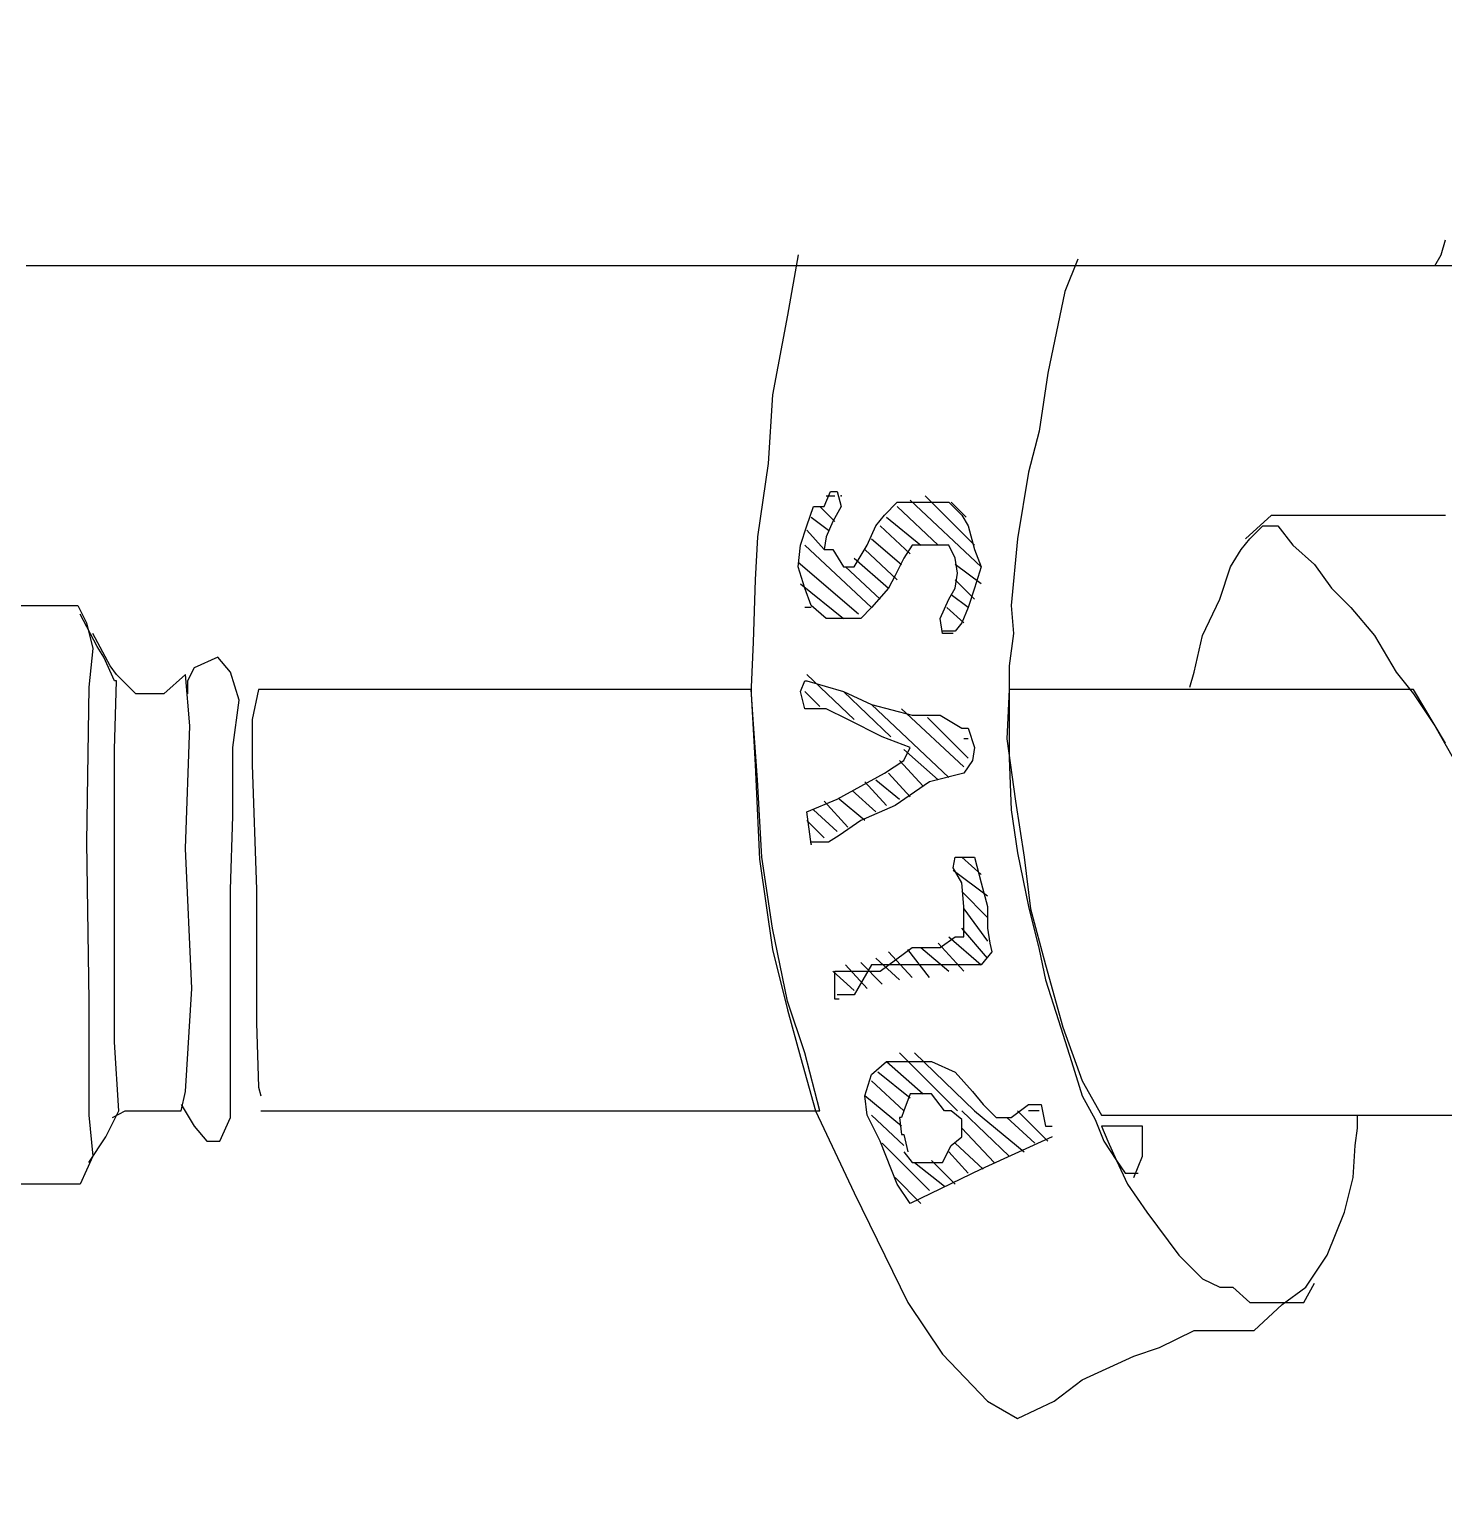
# Model space of a CAD drawing. Extents: x 747954 to 748544, y 4316381 to 4317408.
# Drawn here: x 747985.58 to 747992.16, y 4317230.29 to 4317237.16 of the extents above; entities that cross this region are included whole.
import ezdxf

# ---------------------------------------------------------------- set-up
doc = ezdxf.new("R2010")
doc.units = 0
doc.layers.get('0').update_dxf_attribs({"linetype": 'CONTINUOUS'})

msp = doc.modelspace()

# ---------------------------------------------------------------- linework, layer by layer
at = {"color": 0, "linetype": 'CONTINUOUS'}
for p, q in [((747992.15, 4317236.11), (747992.17, 4317236.18)), ((747992.15, 4317236.11), (747992.17, 4317236.18)), ((747989.16, 4317236.11), (747989.11, 4317235.83)), ((747989.16, 4317236.11), (747989.11, 4317235.83)), ((747990.46, 4317236.09), (747990.4, 4317235.94)), ((747990.46, 4317236.09), (747990.4, 4317235.94)), ((747992.12, 4317236.06), (747992.15, 4317236.11)), ((747992.12, 4317236.06), (747992.15, 4317236.11)), ((747986.18, 4317236.06), (747985.57, 4317236.06)), ((747986.18, 4317236.06), (747985.57, 4317236.06)), ((747987.2, 4317236.06), (747986.18, 4317236.06)), ((747987.2, 4317236.06), (747986.18, 4317236.06)), ((747988.07, 4317236.06), (747987.2, 4317236.06)), ((747988.07, 4317236.06), (747987.2, 4317236.06)), ((747989.16, 4317236.06), (747988.07, 4317236.06)), ((747989.16, 4317236.06), (747988.07, 4317236.06)), ((747989.42, 4317236.06), (747989.16, 4317236.06)), ((747989.42, 4317236.06), (747989.16, 4317236.06)), ((747989.97, 4317236.06), (747989.42, 4317236.06)), ((747989.97, 4317236.06), (747989.42, 4317236.06)), ((747990.45, 4317236.06), (747989.97, 4317236.06)), ((747990.45, 4317236.06), (747989.97, 4317236.06)), ((747990.82, 4317236.06), (747990.45, 4317236.06)), ((747990.82, 4317236.06), (747990.45, 4317236.06)), ((747992.02, 4317236.06), (747990.82, 4317236.06)), ((747992.02, 4317236.06), (747990.82, 4317236.06)), ((747992.2, 4317236.06), (747992.02, 4317236.06)), ((747992.2, 4317236.06), (747992.02, 4317236.06)), ((747990.4, 4317235.94), (747990.32, 4317235.56)), ((747990.4, 4317235.94), (747990.32, 4317235.56)), ((747989.11, 4317235.83), (747989.04, 4317235.46)), ((747989.11, 4317235.83), (747989.04, 4317235.46)), ((747990.32, 4317235.56), (747990.28, 4317235.29)), ((747990.32, 4317235.56), (747990.28, 4317235.29)), ((747989.04, 4317235.46), (747989.02, 4317235.14)), ((747989.04, 4317235.46), (747989.02, 4317235.14)), ((747990.28, 4317235.29), (747990.23, 4317235.1)), ((747990.28, 4317235.29), (747990.23, 4317235.1)), ((747989.02, 4317235.14), (747988.97, 4317234.8)), ((747989.02, 4317235.14), (747988.97, 4317234.8)), ((747990.23, 4317235.1), (747990.18, 4317234.79)), ((747990.23, 4317235.1), (747990.18, 4317234.79)), ((747989.28, 4317234.94), (747989.31, 4317235.01)), ((747989.28, 4317234.94), (747989.31, 4317235.01)), ((747989.29, 4317234.99), (747989.33, 4317234.99)), ((747989.29, 4317234.99), (747989.33, 4317234.99)), ((747989.31, 4317235.01), (747989.34, 4317235.01)), ((747989.31, 4317235.01), (747989.34, 4317235.01)), ((747989.34, 4317235.01), (747989.36, 4317234.94)), ((747989.34, 4317235.01), (747989.36, 4317234.94)), ((747989.98, 4317234.76), (747989.75, 4317234.99)), ((747989.98, 4317234.76), (747989.75, 4317234.99)), ((747989.2, 4317234.85), (747989.23, 4317234.94)), ((747989.2, 4317234.85), (747989.23, 4317234.94)), ((747989.23, 4317234.94), (747989.26, 4317234.94)), ((747989.23, 4317234.94), (747989.26, 4317234.94)), ((747989.33, 4317234.87), (747989.26, 4317234.94)), ((747989.26, 4317234.94), (747989.28, 4317234.94)), ((747989.33, 4317234.87), (747989.26, 4317234.94)), ((747989.26, 4317234.94), (747989.28, 4317234.94)), ((747989.36, 4317234.94), (747989.32, 4317234.87)), ((747989.36, 4317234.94), (747989.32, 4317234.87)), ((747989.56, 4317234.9), (747989.62, 4317234.96)), ((747989.56, 4317234.9), (747989.62, 4317234.96)), ((747989.62, 4317234.96), (747989.69, 4317234.96)), ((747989.62, 4317234.96), (747989.69, 4317234.96)), ((747989.81, 4317234.76), (747989.62, 4317234.94)), ((747989.81, 4317234.76), (747989.62, 4317234.94)), ((747989.68, 4317234.97), (747990.01, 4317234.66)), ((747989.68, 4317234.97), (747990.01, 4317234.66)), ((747989.69, 4317234.96), (747989.77, 4317234.96)), ((747989.69, 4317234.96), (747989.77, 4317234.96)), ((747989.77, 4317234.96), (747989.86, 4317234.96)), ((747989.77, 4317234.96), (747989.86, 4317234.96)), ((747989.86, 4317234.96), (747989.92, 4317234.9)), ((747989.86, 4317234.96), (747989.92, 4317234.9)), ((747989.87, 4317234.96), (747989.94, 4317234.89)), ((747989.87, 4317234.96), (747989.94, 4317234.89)), ((747989.17, 4317234.76), (747989.2, 4317234.85)), ((747989.17, 4317234.76), (747989.2, 4317234.85)), ((747989.22, 4317234.89), (747989.3, 4317234.83)), ((747989.22, 4317234.89), (747989.3, 4317234.83)), ((747989.32, 4317234.87), (747989.29, 4317234.8)), ((747989.32, 4317234.87), (747989.29, 4317234.8)), ((747989.48, 4317234.76), (747989.52, 4317234.85)), ((747989.48, 4317234.76), (747989.52, 4317234.85)), ((747989.52, 4317234.85), (747989.56, 4317234.9)), ((747989.52, 4317234.85), (747989.56, 4317234.9)), ((747989.68, 4317234.72), (747989.54, 4317234.85)), ((747989.68, 4317234.72), (747989.54, 4317234.85)), ((747989.57, 4317234.89), (747989.73, 4317234.76)), ((747989.57, 4317234.89), (747989.73, 4317234.76)), ((747989.92, 4317234.9), (747989.95, 4317234.85)), ((747989.92, 4317234.9), (747989.95, 4317234.85)), ((747989.95, 4317234.85), (747989.98, 4317234.74)), ((747989.95, 4317234.85), (747989.98, 4317234.74)), ((747991.24, 4317234.79), (747991.36, 4317234.9)), ((747991.24, 4317234.79), (747991.36, 4317234.9)), ((747991.26, 4317234.79), (747991.32, 4317234.85)), ((747991.26, 4317234.79), (747991.32, 4317234.85)), ((747991.32, 4317234.85), (747991.39, 4317234.85)), ((747991.32, 4317234.85), (747991.39, 4317234.85)), ((747991.36, 4317234.9), (747991.46, 4317234.9)), ((747991.36, 4317234.9), (747991.46, 4317234.9)), ((747991.39, 4317234.85), (747991.46, 4317234.76)), ((747991.39, 4317234.85), (747991.46, 4317234.76)), ((747991.46, 4317234.9), (747991.61, 4317234.9)), ((747991.46, 4317234.9), (747991.61, 4317234.9)), ((747991.61, 4317234.9), (747991.75, 4317234.9)), ((747991.61, 4317234.9), (747991.75, 4317234.9)), ((747991.75, 4317234.9), (747991.92, 4317234.9)), ((747991.75, 4317234.9), (747991.92, 4317234.9)), ((747991.92, 4317234.9), (747992.02, 4317234.9)), ((747991.92, 4317234.9), (747992.02, 4317234.9)), ((747992.02, 4317234.9), (747992.17, 4317234.9)), ((747992.02, 4317234.9), (747992.17, 4317234.9)), ((747988.97, 4317234.8), (747988.96, 4317234.6)), ((747988.97, 4317234.8), (747988.96, 4317234.6)), ((747989.28, 4317234.74), (747989.2, 4317234.83)), ((747989.28, 4317234.74), (747989.2, 4317234.83)), ((747989.29, 4317234.8), (747989.28, 4317234.74)), ((747989.29, 4317234.8), (747989.28, 4317234.74)), ((747989.5, 4317234.79), (747989.64, 4317234.67)), ((747989.5, 4317234.79), (747989.64, 4317234.67)), ((747990.18, 4317234.79), (747990.15, 4317234.48)), ((747990.18, 4317234.79), (747990.15, 4317234.48)), ((747991.22, 4317234.74), (747991.26, 4317234.79)), ((747991.22, 4317234.74), (747991.26, 4317234.79)), ((747989.16, 4317234.66), (747989.17, 4317234.76)), ((747989.16, 4317234.66), (747989.17, 4317234.76)), ((747989.19, 4317234.76), (747989.5, 4317234.47)), ((747989.19, 4317234.76), (747989.5, 4317234.47)), ((747989.28, 4317234.74), (747989.29, 4317234.74)), ((747989.28, 4317234.74), (747989.29, 4317234.74)), ((747989.29, 4317234.74), (747989.32, 4317234.74)), ((747989.29, 4317234.74), (747989.32, 4317234.74)), ((747989.32, 4317234.74), (747989.37, 4317234.66)), ((747989.32, 4317234.74), (747989.37, 4317234.66)), ((747989.42, 4317234.66), (747989.48, 4317234.76)), ((747989.42, 4317234.66), (747989.48, 4317234.76)), ((747989.42, 4317234.7), (747989.58, 4317234.56)), ((747989.42, 4317234.7), (747989.58, 4317234.56)), ((747989.62, 4317234.6), (747989.47, 4317234.74)), ((747989.62, 4317234.6), (747989.47, 4317234.74)), ((747989.65, 4317234.7), (747989.61, 4317234.62)), ((747989.65, 4317234.7), (747989.61, 4317234.62)), ((747989.69, 4317234.76), (747989.65, 4317234.7)), ((747989.69, 4317234.76), (747989.65, 4317234.7)), ((747989.75, 4317234.76), (747989.69, 4317234.76)), ((747989.75, 4317234.76), (747989.69, 4317234.76)), ((747989.81, 4317234.76), (747989.75, 4317234.76)), ((747989.81, 4317234.76), (747989.75, 4317234.76)), ((747989.86, 4317234.76), (747989.81, 4317234.76)), ((747989.86, 4317234.76), (747989.81, 4317234.76)), ((747989.89, 4317234.7), (747989.86, 4317234.76)), ((747989.89, 4317234.7), (747989.86, 4317234.76)), ((747989.9, 4317234.63), (747989.89, 4317234.7)), ((747989.9, 4317234.63), (747989.89, 4317234.7)), ((747989.98, 4317234.74), (747990.01, 4317234.66)), ((747989.98, 4317234.74), (747990.01, 4317234.66)), ((747991.17, 4317234.66), (747991.22, 4317234.74)), ((747991.17, 4317234.66), (747991.22, 4317234.74)), ((747991.46, 4317234.76), (747991.56, 4317234.67)), ((747991.46, 4317234.76), (747991.56, 4317234.67)), ((747989.44, 4317234.44), (747989.16, 4317234.68)), ((747989.44, 4317234.44), (747989.16, 4317234.68)), ((747989.19, 4317234.56), (747989.16, 4317234.66)), ((747989.19, 4317234.56), (747989.16, 4317234.66)), ((747989.37, 4317234.66), (747989.42, 4317234.66)), ((747989.37, 4317234.66), (747989.42, 4317234.66)), ((747989.54, 4317234.51), (747989.38, 4317234.66)), ((747989.54, 4317234.51), (747989.38, 4317234.66)), ((747990.01, 4317234.58), (747989.89, 4317234.67)), ((747990.01, 4317234.58), (747989.89, 4317234.67)), ((747990.01, 4317234.66), (747989.98, 4317234.56)), ((747990.01, 4317234.66), (747989.98, 4317234.56)), ((747991.12, 4317234.51), (747991.17, 4317234.66)), ((747991.12, 4317234.51), (747991.17, 4317234.66)), ((747991.56, 4317234.67), (747991.64, 4317234.56)), ((747991.56, 4317234.67), (747991.64, 4317234.56)), ((747988.96, 4317234.6), (747988.95, 4317234.31)), ((747988.96, 4317234.6), (747988.95, 4317234.31)), ((747989.17, 4317234.58), (747989.37, 4317234.42)), ((747989.17, 4317234.58), (747989.37, 4317234.42)), ((747989.61, 4317234.62), (747989.58, 4317234.56)), ((747989.61, 4317234.62), (747989.58, 4317234.56)), ((747989.89, 4317234.56), (747989.9, 4317234.63)), ((747989.89, 4317234.56), (747989.9, 4317234.63)), ((747989.89, 4317234.6), (747989.98, 4317234.51)), ((747989.89, 4317234.6), (747989.98, 4317234.51)), ((747989.22, 4317234.48), (747989.19, 4317234.56)), ((747989.22, 4317234.48), (747989.19, 4317234.56)), ((747989.58, 4317234.56), (747989.5, 4317234.47)), ((747989.58, 4317234.56), (747989.5, 4317234.47)), ((747989.82, 4317234.42), (747989.86, 4317234.51)), ((747989.82, 4317234.42), (747989.86, 4317234.51)), ((747989.86, 4317234.51), (747989.89, 4317234.56)), ((747989.86, 4317234.51), (747989.89, 4317234.56)), ((747989.95, 4317234.47), (747989.87, 4317234.53)), ((747989.95, 4317234.47), (747989.87, 4317234.53)), ((747989.98, 4317234.56), (747989.95, 4317234.47)), ((747989.98, 4317234.56), (747989.95, 4317234.47)), ((747991.04, 4317234.34), (747991.12, 4317234.51)), ((747991.04, 4317234.34), (747991.12, 4317234.51)), ((747991.64, 4317234.56), (747991.73, 4317234.47)), ((747991.64, 4317234.56), (747991.73, 4317234.47)), ((747985.09, 4317234.48), (747985.81, 4317234.48)), ((747985.09, 4317234.48), (747985.81, 4317234.48)), ((747985.81, 4317234.48), (747985.85, 4317234.4)), ((747985.81, 4317234.48), (747985.85, 4317234.4)), ((747985.9, 4317234.29), (747985.82, 4317234.44)), ((747985.9, 4317234.29), (747985.82, 4317234.44)), ((747989.22, 4317234.47), (747989.19, 4317234.47)), ((747989.22, 4317234.47), (747989.19, 4317234.47)), ((747989.29, 4317234.42), (747989.22, 4317234.48)), ((747989.29, 4317234.42), (747989.22, 4317234.48)), ((747989.5, 4317234.47), (747989.45, 4317234.42)), ((747989.5, 4317234.47), (747989.45, 4317234.42)), ((747989.85, 4317234.47), (747989.93, 4317234.4)), ((747989.85, 4317234.47), (747989.93, 4317234.4)), ((747989.95, 4317234.47), (747989.92, 4317234.4)), ((747989.95, 4317234.47), (747989.92, 4317234.4)), ((747990.15, 4317234.48), (747990.16, 4317234.35)), ((747990.15, 4317234.48), (747990.16, 4317234.35)), ((747991.73, 4317234.47), (747991.84, 4317234.34)), ((747991.73, 4317234.47), (747991.84, 4317234.34)), ((747985.85, 4317234.4), (747985.88, 4317234.28)), ((747985.85, 4317234.4), (747985.88, 4317234.28)), ((747989.39, 4317234.42), (747989.29, 4317234.42)), ((747989.39, 4317234.42), (747989.29, 4317234.42)), ((747989.45, 4317234.42), (747989.39, 4317234.42)), ((747989.45, 4317234.42), (747989.39, 4317234.42)), ((747989.83, 4317234.35), (747989.82, 4317234.42)), ((747989.83, 4317234.35), (747989.82, 4317234.42)), ((747989.87, 4317234.36), (747989.83, 4317234.36)), ((747989.87, 4317234.36), (747989.83, 4317234.36)), ((747989.87, 4317234.36), (747989.85, 4317234.36)), ((747989.87, 4317234.36), (747989.85, 4317234.36)), ((747989.89, 4317234.36), (747989.87, 4317234.36)), ((747989.89, 4317234.36), (747989.87, 4317234.36)), ((747989.92, 4317234.4), (747989.89, 4317234.36)), ((747989.92, 4317234.4), (747989.89, 4317234.36)), ((747985.96, 4317234.2), (747985.88, 4317234.35)), ((747985.96, 4317234.2), (747985.88, 4317234.35)), ((747985.93, 4317234.24), (747985.9, 4317234.29)), ((747985.93, 4317234.24), (747985.9, 4317234.29)), ((747988.95, 4317234.31), (747988.94, 4317234.1)), ((747988.95, 4317234.31), (747988.94, 4317234.1)), ((747989.85, 4317234.35), (747989.83, 4317234.35)), ((747989.85, 4317234.35), (747989.83, 4317234.35)), ((747989.88, 4317234.35), (747989.85, 4317234.35)), ((747989.88, 4317234.35), (747989.85, 4317234.35)), ((747990.16, 4317234.35), (747990.14, 4317234.2)), ((747990.16, 4317234.35), (747990.14, 4317234.2)), ((747991, 4317234.17), (747991.04, 4317234.34)), ((747991, 4317234.17), (747991.04, 4317234.34)), ((747991.84, 4317234.34), (747991.94, 4317234.17)), ((747991.84, 4317234.34), (747991.94, 4317234.17)), ((747985.88, 4317234.28), (747985.86, 4317234.1)), ((747985.88, 4317234.28), (747985.86, 4317234.1)), ((747985.98, 4317234.13), (747985.93, 4317234.24)), ((747985.98, 4317234.13), (747985.93, 4317234.24)), ((747986.46, 4317234.24), (747986.35, 4317234.19)), ((747986.46, 4317234.24), (747986.35, 4317234.19)), ((747986.52, 4317234.17), (747986.46, 4317234.24)), ((747986.52, 4317234.17), (747986.46, 4317234.24)), ((747985.99, 4317234.16), (747985.96, 4317234.2)), ((747985.99, 4317234.16), (747985.96, 4317234.2)), ((747986.08, 4317234.07), (747985.99, 4317234.16)), ((747986.08, 4317234.07), (747985.99, 4317234.16)), ((747986.31, 4317234.16), (747986.21, 4317234.07)), ((747986.31, 4317234.16), (747986.21, 4317234.07)), ((747986.33, 4317233.92), (747986.31, 4317234.16)), ((747986.33, 4317233.92), (747986.31, 4317234.16)), ((747986.35, 4317234.19), (747986.32, 4317234.13)), ((747986.35, 4317234.19), (747986.32, 4317234.13)), ((747986.56, 4317234.04), (747986.52, 4317234.17)), ((747986.56, 4317234.04), (747986.52, 4317234.17)), ((747989.2, 4317234.16), (747989.42, 4317233.95)), ((747989.2, 4317234.16), (747989.42, 4317233.95)), ((747990.14, 4317234.2), (747990.14, 4317234.08)), ((747990.14, 4317234.2), (747990.14, 4317234.08)), ((747990.98, 4317234.1), (747991, 4317234.17)), ((747990.98, 4317234.1), (747991, 4317234.17)), ((747991.94, 4317234.17), (747992.02, 4317234.07)), ((747991.94, 4317234.17), (747992.02, 4317234.07)), ((747985.86, 4317234.1), (747985.85, 4317233.38)), ((747985.86, 4317234.1), (747985.85, 4317233.38)), ((747985.98, 4317233.81), (747985.99, 4317234.13)), ((747985.99, 4317234.13), (747985.98, 4317234.13)), ((747985.98, 4317233.81), (747985.99, 4317234.13)), ((747985.99, 4317234.13), (747985.98, 4317234.13)), ((747986.32, 4317234.13), (747986.32, 4317234.07)), ((747986.32, 4317234.13), (747986.32, 4317234.07)), ((747986.65, 4317234.09), (747986.62, 4317233.95)), ((747986.65, 4317234.09), (747986.62, 4317233.95)), ((747986.7, 4317234.09), (747986.65, 4317234.09)), ((747986.7, 4317234.09), (747986.65, 4317234.09)), ((747986.89, 4317234.09), (747986.7, 4317234.09)), ((747986.89, 4317234.09), (747986.7, 4317234.09)), ((747987.29, 4317234.09), (747986.89, 4317234.09)), ((747987.29, 4317234.09), (747986.89, 4317234.09)), ((747988.32, 4317234.09), (747987.29, 4317234.09)), ((747988.32, 4317234.09), (747987.29, 4317234.09)), ((747988.94, 4317234.09), (747988.32, 4317234.09)), ((747988.94, 4317234.09), (747988.32, 4317234.09)), ((747988.94, 4317234.1), (747988.94, 4317234.07)), ((747988.94, 4317234.1), (747988.94, 4317234.07)), ((747988.95, 4317233.95), (747988.94, 4317234.09)), ((747988.95, 4317233.95), (747988.94, 4317234.09)), ((747989.17, 4317234.08), (747989.19, 4317234.13)), ((747989.17, 4317234.08), (747989.19, 4317234.13)), ((747989.19, 4317234.13), (747989.2, 4317234.13)), ((747989.19, 4317234.13), (747989.2, 4317234.13)), ((747989.2, 4317234.13), (747989.37, 4317234.08)), ((747989.2, 4317234.13), (747989.37, 4317234.08)), ((747990.14, 4317234.09), (747990.13, 4317233.86)), ((747990.14, 4317234.09), (747990.13, 4317233.86)), ((747990.23, 4317234.09), (747990.14, 4317234.09)), ((747990.23, 4317234.09), (747990.14, 4317234.09)), ((747990.58, 4317234.09), (747990.23, 4317234.09)), ((747990.58, 4317234.09), (747990.23, 4317234.09)), ((747990.97, 4317234.09), (747990.58, 4317234.09)), ((747990.97, 4317234.09), (747990.58, 4317234.09)), ((747991.26, 4317234.09), (747990.97, 4317234.09)), ((747991.26, 4317234.09), (747990.97, 4317234.09)), ((747991.77, 4317234.09), (747991.26, 4317234.09)), ((747991.77, 4317234.09), (747991.26, 4317234.09)), ((747992.02, 4317234.09), (747991.77, 4317234.09)), ((747992.02, 4317234.09), (747991.77, 4317234.09)), ((747992.17, 4317233.84), (747992.02, 4317234.09)), ((747992.17, 4317233.84), (747992.02, 4317234.09)), ((747986.21, 4317234.07), (747986.08, 4317234.07)), ((747986.21, 4317234.07), (747986.08, 4317234.07)), ((747986.53, 4317233.82), (747986.56, 4317234.04)), ((747986.53, 4317233.82), (747986.56, 4317234.04)), ((747988.94, 4317234.07), (747988.96, 4317233.74)), ((747988.94, 4317234.07), (747988.96, 4317233.74)), ((747989.19, 4317234), (747989.17, 4317234.08)), ((747989.19, 4317234), (747989.17, 4317234.08)), ((747989.26, 4317234.01), (747989.19, 4317234.08)), ((747989.26, 4317234.01), (747989.19, 4317234.08)), ((747989.37, 4317234.08), (747989.5, 4317234.02)), ((747989.59, 4317233.87), (747989.37, 4317234.08)), ((747989.37, 4317234.08), (747989.5, 4317234.02)), ((747989.59, 4317233.87), (747989.37, 4317234.08)), ((747989.5, 4317234.02), (747989.69, 4317233.97)), ((747989.5, 4317234.02), (747989.86, 4317233.68)), ((747989.5, 4317234.02), (747989.69, 4317233.97)), ((747989.5, 4317234.02), (747989.86, 4317233.68)), ((747990.14, 4317234.08), (747990.14, 4317233.77)), ((747990.14, 4317234.08), (747990.14, 4317233.77)), ((747992.02, 4317234.07), (747992.12, 4317233.92)), ((747992.02, 4317234.07), (747992.12, 4317233.92)), ((747986.62, 4317233.95), (747986.62, 4317233.74)), ((747986.62, 4317233.95), (747986.62, 4317233.74)), ((747988.97, 4317233.67), (747988.95, 4317233.95)), ((747988.97, 4317233.67), (747988.95, 4317233.95)), ((747989.24, 4317234), (747989.19, 4317234)), ((747989.24, 4317234), (747989.19, 4317234)), ((747989.29, 4317234), (747989.24, 4317234)), ((747989.29, 4317234), (747989.24, 4317234)), ((747989.39, 4317233.95), (747989.29, 4317234)), ((747989.39, 4317233.95), (747989.29, 4317234)), ((747989.55, 4317233.87), (747989.39, 4317233.95)), ((747989.55, 4317233.87), (747989.39, 4317233.95)), ((747989.93, 4317233.73), (747989.64, 4317234)), ((747989.93, 4317233.73), (747989.64, 4317234)), ((747989.69, 4317233.97), (747989.82, 4317233.97)), ((747989.69, 4317233.97), (747989.82, 4317233.97)), ((747989.76, 4317233.96), (747989.95, 4317233.77)), ((747989.76, 4317233.96), (747989.95, 4317233.77)), ((747989.82, 4317233.97), (747989.92, 4317233.91)), ((747989.82, 4317233.97), (747989.92, 4317233.91)), ((747986.31, 4317233.35), (747986.33, 4317233.92)), ((747986.31, 4317233.35), (747986.33, 4317233.92)), ((747989.92, 4317233.91), (747989.95, 4317233.91)), ((747989.92, 4317233.91), (747989.95, 4317233.91)), ((747989.95, 4317233.91), (747989.98, 4317233.82)), ((747989.95, 4317233.91), (747989.98, 4317233.82)), ((747992.12, 4317233.92), (747992.29, 4317233.62)), ((747992.12, 4317233.92), (747992.29, 4317233.62)), ((747985.98, 4317233.19), (747985.98, 4317233.81)), ((747985.98, 4317233.19), (747985.98, 4317233.81)), ((747986.53, 4317233.5), (747986.53, 4317233.82)), ((747986.53, 4317233.5), (747986.53, 4317233.82)), ((747989.68, 4317233.82), (747989.55, 4317233.87)), ((747989.68, 4317233.82), (747989.55, 4317233.87)), ((747989.65, 4317233.76), (747989.68, 4317233.82)), ((747989.65, 4317233.76), (747989.68, 4317233.82)), ((747989.81, 4317233.67), (747989.65, 4317233.81)), ((747989.81, 4317233.67), (747989.65, 4317233.81)), ((747989.95, 4317233.86), (747989.93, 4317233.86)), ((747989.95, 4317233.86), (747989.93, 4317233.86)), ((747989.98, 4317233.82), (747989.97, 4317233.76)), ((747989.98, 4317233.82), (747989.97, 4317233.76)), ((747990.13, 4317233.86), (747990.17, 4317233.57)), ((747990.13, 4317233.86), (747990.17, 4317233.57)), ((747986.62, 4317233.74), (747986.64, 4317233.16)), ((747986.62, 4317233.74), (747986.64, 4317233.16)), ((747988.96, 4317233.74), (747988.98, 4317233.3)), ((747988.96, 4317233.74), (747988.98, 4317233.3)), ((747989.56, 4317233.7), (747989.65, 4317233.76)), ((747989.56, 4317233.7), (747989.65, 4317233.76)), ((747989.63, 4317233.76), (747989.74, 4317233.64)), ((747989.63, 4317233.76), (747989.74, 4317233.64)), ((747989.97, 4317233.76), (747989.93, 4317233.7)), ((747989.97, 4317233.76), (747989.93, 4317233.7)), ((747990.14, 4317233.77), (747990.15, 4317233.53)), ((747990.14, 4317233.77), (747990.15, 4317233.53)), ((747988.99, 4317233.31), (747988.97, 4317233.67)), ((747988.99, 4317233.31), (747988.97, 4317233.67)), ((747989.34, 4317233.58), (747989.56, 4317233.7)), ((747989.34, 4317233.58), (747989.56, 4317233.7)), ((747989.52, 4317233.67), (747989.63, 4317233.58)), ((747989.52, 4317233.67), (747989.63, 4317233.58)), ((747989.68, 4317233.59), (747989.58, 4317233.7)), ((747989.68, 4317233.59), (747989.58, 4317233.7)), ((747989.93, 4317233.7), (747989.77, 4317233.66)), ((747989.93, 4317233.7), (747989.77, 4317233.66)), ((747989.41, 4317233.62), (747989.52, 4317233.52)), ((747989.41, 4317233.62), (747989.52, 4317233.52)), ((747989.57, 4317233.55), (747989.47, 4317233.66)), ((747989.57, 4317233.55), (747989.47, 4317233.66)), ((747989.77, 4317233.66), (747989.61, 4317233.55)), ((747989.77, 4317233.66), (747989.61, 4317233.55)), ((747989.2, 4317233.52), (747989.34, 4317233.58)), ((747989.2, 4317233.52), (747989.34, 4317233.58)), ((747989.28, 4317233.57), (747989.39, 4317233.45)), ((747989.28, 4317233.57), (747989.39, 4317233.45)), ((747989.47, 4317233.48), (747989.35, 4317233.58)), ((747989.47, 4317233.48), (747989.35, 4317233.58)), ((747989.61, 4317233.55), (747989.45, 4317233.48)), ((747989.61, 4317233.55), (747989.45, 4317233.48)), ((747990.17, 4317233.57), (747990.21, 4317233.31)), ((747990.17, 4317233.57), (747990.21, 4317233.31)), ((747986.52, 4317233.16), (747986.53, 4317233.5)), ((747986.52, 4317233.16), (747986.53, 4317233.5)), ((747989.22, 4317233.37), (747989.2, 4317233.52)), ((747989.22, 4317233.37), (747989.2, 4317233.52)), ((747989.2, 4317233.48), (747989.28, 4317233.4)), ((747989.2, 4317233.48), (747989.28, 4317233.4)), ((747989.34, 4317233.43), (747989.23, 4317233.53)), ((747989.34, 4317233.43), (747989.23, 4317233.53)), ((747989.45, 4317233.48), (747989.35, 4317233.41)), ((747989.45, 4317233.48), (747989.35, 4317233.41)), ((747990.15, 4317233.53), (747990.18, 4317233.33)), ((747990.15, 4317233.53), (747990.18, 4317233.33)), ((747989.35, 4317233.41), (747989.3, 4317233.38)), ((747989.35, 4317233.41), (747989.3, 4317233.38)), ((747985.85, 4317233.38), (747985.86, 4317232.64)), ((747985.85, 4317233.38), (747985.86, 4317232.64)), ((747986.34, 4317232.7), (747986.31, 4317233.35)), ((747986.34, 4317232.7), (747986.31, 4317233.35)), ((747989.25, 4317233.38), (747989.22, 4317233.38)), ((747989.25, 4317233.38), (747989.22, 4317233.38)), ((747989.3, 4317233.38), (747989.25, 4317233.38)), ((747989.3, 4317233.38), (747989.25, 4317233.38)), ((747990.18, 4317233.33), (747990.23, 4317233.08)), ((747990.18, 4317233.33), (747990.23, 4317233.08)), ((747988.98, 4317233.3), (747989.04, 4317232.88)), ((747988.98, 4317233.3), (747989.04, 4317232.88)), ((747989.04, 4317232.98), (747988.99, 4317233.31)), ((747989.04, 4317232.98), (747988.99, 4317233.31)), ((747989.88, 4317233.26), (747989.89, 4317233.31)), ((747989.88, 4317233.26), (747989.89, 4317233.31)), ((747989.92, 4317233.19), (747989.88, 4317233.26)), ((747989.92, 4317233.19), (747989.88, 4317233.26)), ((747989.89, 4317233.31), (747989.95, 4317233.31)), ((747989.89, 4317233.31), (747989.95, 4317233.31)), ((747990.01, 4317233.23), (747989.92, 4317233.31)), ((747990.01, 4317233.23), (747989.92, 4317233.31)), ((747989.95, 4317233.31), (747989.98, 4317233.31)), ((747989.95, 4317233.31), (747989.98, 4317233.31)), ((747989.98, 4317233.31), (747990.01, 4317233.19)), ((747989.98, 4317233.31), (747990.01, 4317233.19)), ((747990.21, 4317233.31), (747990.24, 4317233.07)), ((747990.21, 4317233.31), (747990.24, 4317233.07)), ((747985.98, 4317232.45), (747985.98, 4317233.19)), ((747985.98, 4317232.45), (747985.98, 4317233.19)), ((747989.88, 4317233.25), (747990.04, 4317233.13)), ((747989.88, 4317233.25), (747990.04, 4317233.13)), ((747989.93, 4317233.08), (747989.92, 4317233.19)), ((747989.93, 4317233.08), (747989.92, 4317233.19)), ((747990.01, 4317233.19), (747990.04, 4317233.08)), ((747990.01, 4317233.19), (747990.04, 4317233.08)), ((747986.52, 4317232.7), (747986.52, 4317233.16)), ((747986.52, 4317232.7), (747986.52, 4317233.16)), ((747986.64, 4317233.16), (747986.64, 4317232.78)), ((747986.64, 4317233.16), (747986.64, 4317232.78)), ((747990.04, 4317233.03), (747989.92, 4317233.15)), ((747990.04, 4317233.03), (747989.92, 4317233.15)), ((747989.93, 4317232.94), (747989.93, 4317233.08)), ((747989.93, 4317232.94), (747989.93, 4317233.08)), ((747989.93, 4317233.07), (747990.04, 4317232.92)), ((747989.93, 4317233.07), (747990.04, 4317232.92)), ((747990.04, 4317233.08), (747990.04, 4317232.98)), ((747990.04, 4317233.08), (747990.04, 4317232.98)), ((747990.23, 4317233.08), (747990.28, 4317232.88)), ((747990.23, 4317233.08), (747990.28, 4317232.88)), ((747990.24, 4317233.07), (747990.31, 4317232.81)), ((747990.24, 4317233.07), (747990.31, 4317232.81)), ((747989.11, 4317232.64), (747989.04, 4317232.98)), ((747989.11, 4317232.64), (747989.04, 4317232.98)), ((747989.82, 4317232.89), (747989.89, 4317232.94)), ((747989.82, 4317232.89), (747989.89, 4317232.94)), ((747989.86, 4317232.94), (747990.01, 4317232.81)), ((747989.86, 4317232.94), (747990.01, 4317232.81)), ((747989.89, 4317232.94), (747989.93, 4317232.94)), ((747989.89, 4317232.94), (747989.93, 4317232.94)), ((747990.04, 4317232.84), (747989.92, 4317232.98)), ((747990.04, 4317232.84), (747989.92, 4317232.98)), ((747990.04, 4317232.98), (747990.05, 4317232.91)), ((747990.04, 4317232.98), (747990.05, 4317232.91)), ((747989.04, 4317232.88), (747989.11, 4317232.6)), ((747989.04, 4317232.88), (747989.11, 4317232.6)), ((747989.54, 4317232.78), (747989.69, 4317232.89)), ((747989.54, 4317232.78), (747989.69, 4317232.89)), ((747989.58, 4317232.87), (747989.69, 4317232.75)), ((747989.58, 4317232.87), (747989.69, 4317232.75)), ((747989.77, 4317232.75), (747989.67, 4317232.88)), ((747989.77, 4317232.75), (747989.67, 4317232.88)), ((747989.69, 4317232.89), (747989.82, 4317232.89)), ((747989.69, 4317232.89), (747989.82, 4317232.89)), ((747989.73, 4317232.89), (747989.86, 4317232.78)), ((747989.73, 4317232.89), (747989.86, 4317232.78)), ((747989.93, 4317232.78), (747989.81, 4317232.91)), ((747989.93, 4317232.78), (747989.81, 4317232.91)), ((747990.06, 4317232.87), (747990.01, 4317232.81)), ((747990.06, 4317232.87), (747990.01, 4317232.81)), ((747990.05, 4317232.91), (747990.06, 4317232.87)), ((747990.05, 4317232.91), (747990.06, 4317232.87)), ((747990.28, 4317232.88), (747990.31, 4317232.74)), ((747990.28, 4317232.88), (747990.31, 4317232.74)), ((747986.64, 4317232.78), (747986.64, 4317232.54)), ((747986.64, 4317232.78), (747986.64, 4317232.54)), ((747989.32, 4317232.78), (747989.42, 4317232.69)), ((747989.32, 4317232.78), (747989.42, 4317232.69)), ((747989.33, 4317232.65), (747989.33, 4317232.78)), ((747989.33, 4317232.78), (747989.42, 4317232.78)), ((747989.33, 4317232.65), (747989.33, 4317232.78)), ((747989.33, 4317232.78), (747989.42, 4317232.78)), ((747989.48, 4317232.7), (747989.38, 4317232.81)), ((747989.48, 4317232.7), (747989.38, 4317232.81)), ((747989.5, 4317232.81), (747989.42, 4317232.67)), ((747989.5, 4317232.81), (747989.42, 4317232.67)), ((747989.42, 4317232.78), (747989.54, 4317232.78)), ((747989.42, 4317232.78), (747989.54, 4317232.78)), ((747989.45, 4317232.82), (747989.55, 4317232.72)), ((747989.45, 4317232.82), (747989.55, 4317232.72)), ((747989.61, 4317232.81), (747989.5, 4317232.81)), ((747989.61, 4317232.81), (747989.5, 4317232.81)), ((747989.63, 4317232.74), (747989.52, 4317232.84)), ((747989.63, 4317232.74), (747989.52, 4317232.84)), ((747989.81, 4317232.81), (747989.61, 4317232.81)), ((747989.81, 4317232.81), (747989.61, 4317232.81)), ((747989.9, 4317232.81), (747989.81, 4317232.81)), ((747989.9, 4317232.81), (747989.81, 4317232.81)), ((747990.01, 4317232.81), (747989.9, 4317232.81)), ((747990.01, 4317232.81), (747989.9, 4317232.81)), ((747990.31, 4317232.81), (747990.39, 4317232.52)), ((747990.31, 4317232.81), (747990.39, 4317232.52)), ((747990.31, 4317232.74), (747990.37, 4317232.55)), ((747990.31, 4317232.74), (747990.37, 4317232.55)), ((747985.86, 4317232.64), (747985.86, 4317232.11)), ((747985.86, 4317232.64), (747985.86, 4317232.11)), ((747986.31, 4317232.22), (747986.34, 4317232.7)), ((747986.31, 4317232.22), (747986.34, 4317232.7)), ((747986.52, 4317232.27), (747986.52, 4317232.7)), ((747986.52, 4317232.27), (747986.52, 4317232.7)), ((747989.19, 4317232.4), (747989.11, 4317232.64)), ((747989.19, 4317232.4), (747989.11, 4317232.64)), ((747989.35, 4317232.65), (747989.33, 4317232.65)), ((747989.35, 4317232.65), (747989.33, 4317232.65)), ((747989.42, 4317232.67), (747989.34, 4317232.67)), ((747989.42, 4317232.67), (747989.34, 4317232.67)), ((747989.11, 4317232.6), (747989.17, 4317232.38)), ((747989.11, 4317232.6), (747989.17, 4317232.38)), ((747986.64, 4317232.54), (747986.65, 4317232.24)), ((747986.64, 4317232.54), (747986.65, 4317232.24)), ((747990.37, 4317232.55), (747990.43, 4317232.36)), ((747990.37, 4317232.55), (747990.43, 4317232.36)), ((747990.39, 4317232.52), (747990.48, 4317232.27)), ((747990.39, 4317232.52), (747990.48, 4317232.27)), ((747986, 4317232.13), (747985.98, 4317232.45)), ((747986, 4317232.13), (747985.98, 4317232.45)), ((747989.17, 4317232.38), (747989.24, 4317232.13)), ((747989.17, 4317232.38), (747989.24, 4317232.13)), ((747989.26, 4317232.13), (747989.19, 4317232.4)), ((747989.26, 4317232.13), (747989.19, 4317232.4)), ((747989.9, 4317232.13), (747989.63, 4317232.4)), ((747989.9, 4317232.13), (747989.63, 4317232.4)), ((747989.7, 4317232.4), (747989.98, 4317232.13)), ((747989.7, 4317232.4), (747989.98, 4317232.13)), ((747989.47, 4317232.2), (747989.5, 4317232.3)), ((747989.47, 4317232.2), (747989.5, 4317232.3)), ((747989.5, 4317232.3), (747989.57, 4317232.36)), ((747989.5, 4317232.3), (747989.57, 4317232.36)), ((747989.68, 4317232.19), (747989.53, 4317232.31)), ((747989.68, 4317232.19), (747989.53, 4317232.31)), ((747989.57, 4317232.36), (747989.64, 4317232.36)), ((747989.57, 4317232.36), (747989.74, 4317232.21)), ((747989.57, 4317232.36), (747989.64, 4317232.36)), ((747989.57, 4317232.36), (747989.74, 4317232.21)), ((747989.64, 4317232.36), (747989.7, 4317232.36)), ((747989.64, 4317232.36), (747989.7, 4317232.36)), ((747989.7, 4317232.36), (747989.78, 4317232.36)), ((747989.7, 4317232.36), (747989.78, 4317232.36)), ((747989.78, 4317232.36), (747989.89, 4317232.31)), ((747989.78, 4317232.36), (747989.89, 4317232.31)), ((747989.89, 4317232.31), (747989.97, 4317232.22)), ((747989.89, 4317232.31), (747989.97, 4317232.22)), ((747990.43, 4317232.36), (747990.48, 4317232.2)), ((747990.43, 4317232.36), (747990.48, 4317232.2)), ((747986.52, 4317232.1), (747986.52, 4317232.27)), ((747986.52, 4317232.1), (747986.52, 4317232.27)), ((747986.65, 4317232.24), (747986.66, 4317232.2)), ((747986.65, 4317232.24), (747986.66, 4317232.2)), ((747989.5, 4317232.27), (747989.65, 4317232.13)), ((747989.5, 4317232.27), (747989.65, 4317232.13)), ((747990.48, 4317232.27), (747990.57, 4317232.11)), ((747990.48, 4317232.27), (747990.57, 4317232.11)), ((747986.29, 4317232.13), (747986.31, 4317232.22)), ((747986.29, 4317232.13), (747986.31, 4317232.22)), ((747986.29, 4317232.16), (747986.35, 4317232.06)), ((747986.29, 4317232.16), (747986.35, 4317232.06)), ((747989.64, 4317232.06), (747989.47, 4317232.2)), ((747989.48, 4317232.11), (747989.47, 4317232.2)), ((747989.64, 4317232.06), (747989.47, 4317232.2)), ((747989.48, 4317232.11), (747989.47, 4317232.2)), ((747989.68, 4317232.21), (747989.65, 4317232.13)), ((747989.68, 4317232.21), (747989.65, 4317232.13)), ((747989.73, 4317232.21), (747989.68, 4317232.21)), ((747989.73, 4317232.21), (747989.68, 4317232.21)), ((747989.78, 4317232.21), (747989.73, 4317232.21)), ((747989.78, 4317232.21), (747989.73, 4317232.21)), ((747989.84, 4317232.13), (747989.78, 4317232.21)), ((747989.84, 4317232.13), (747989.78, 4317232.21)), ((747989.97, 4317232.22), (747990.02, 4317232.16)), ((747989.97, 4317232.22), (747990.02, 4317232.16)), ((747990.02, 4317232.16), (747990.08, 4317232.1)), ((747990.02, 4317232.16), (747990.08, 4317232.1)), ((747990.15, 4317232.1), (747990.23, 4317232.16)), ((747990.15, 4317232.1), (747990.23, 4317232.16)), ((747990.23, 4317232.16), (747990.26, 4317232.16)), ((747990.23, 4317232.16), (747990.26, 4317232.16)), ((747990.26, 4317232.16), (747990.29, 4317232.16)), ((747990.26, 4317232.16), (747990.29, 4317232.16)), ((747990.29, 4317232.16), (747990.31, 4317232.06)), ((747990.29, 4317232.16), (747990.31, 4317232.06)), ((747990.48, 4317232.2), (747990.54, 4317232.09)), ((747990.48, 4317232.2), (747990.54, 4317232.09)), ((747985.86, 4317232.11), (747985.88, 4317231.92)), ((747985.86, 4317232.11), (747985.88, 4317231.92)), ((747985.94, 4317232.01), (747986, 4317232.13)), ((747985.94, 4317232.01), (747986, 4317232.13)), ((747985.97, 4317232.1), (747986.03, 4317232.13)), ((747985.97, 4317232.1), (747986.03, 4317232.13)), ((747986.03, 4317232.13), (747986.13, 4317232.13)), ((747986.03, 4317232.13), (747986.13, 4317232.13)), ((747986.13, 4317232.13), (747986.26, 4317232.13)), ((747986.13, 4317232.13), (747986.26, 4317232.13)), ((747986.26, 4317232.13), (747986.29, 4317232.13)), ((747986.26, 4317232.13), (747986.29, 4317232.13)), ((747986.47, 4317231.99), (747986.52, 4317232.1)), ((747986.47, 4317231.99), (747986.52, 4317232.1)), ((747986.66, 4317232.13), (747986.7, 4317232.13)), ((747986.66, 4317232.13), (747986.7, 4317232.13)), ((747986.7, 4317232.13), (747988.07, 4317232.13)), ((747986.7, 4317232.13), (747988.07, 4317232.13)), ((747988.07, 4317232.13), (747989.26, 4317232.13)), ((747988.07, 4317232.13), (747989.26, 4317232.13)), ((747989.24, 4317232.13), (747989.42, 4317231.75)), ((747989.24, 4317232.13), (747989.42, 4317231.75)), ((747989.54, 4317231.99), (747989.48, 4317232.11)), ((747989.54, 4317231.99), (747989.48, 4317232.11)), ((747989.5, 4317232.11), (747989.65, 4317231.97)), ((747989.5, 4317232.11), (747989.65, 4317231.97)), ((747989.64, 4317232.1), (747989.63, 4317232.1)), ((747989.63, 4317232.1), (747989.64, 4317232.02)), ((747989.64, 4317232.1), (747989.63, 4317232.1)), ((747989.63, 4317232.1), (747989.64, 4317232.02)), ((747989.65, 4317232.13), (747989.64, 4317232.1)), ((747989.65, 4317232.13), (747989.64, 4317232.1)), ((747989.87, 4317232.13), (747989.84, 4317232.13)), ((747989.87, 4317232.13), (747989.84, 4317232.13)), ((747989.92, 4317232.09), (747989.87, 4317232.13)), ((747989.92, 4317232.09), (747989.87, 4317232.13)), ((747990.14, 4317231.92), (747989.92, 4317232.13)), ((747990.14, 4317231.92), (747989.92, 4317232.13)), ((747989.92, 4317232.01), (747989.92, 4317232.09)), ((747989.92, 4317232.01), (747989.92, 4317232.09)), ((747989.98, 4317232.13), (747990.21, 4317231.94)), ((747989.98, 4317232.13), (747990.21, 4317231.94)), ((747990.08, 4317232.1), (747990.15, 4317232.1)), ((747990.08, 4317232.1), (747990.15, 4317232.1)), ((747990.26, 4317231.98), (747990.13, 4317232.1)), ((747990.26, 4317231.98), (747990.13, 4317232.1)), ((747990.18, 4317232.13), (747990.32, 4317231.99)), ((747990.18, 4317232.13), (747990.32, 4317231.99)), ((747990.28, 4317232.13), (747990.23, 4317232.13)), ((747990.28, 4317232.13), (747990.23, 4317232.13)), ((747990.54, 4317232.09), (747990.58, 4317231.99)), ((747990.54, 4317232.09), (747990.58, 4317231.99)), ((747990.57, 4317232.11), (747991.17, 4317232.11)), ((747990.57, 4317232.11), (747990.63, 4317232.11)), ((747990.57, 4317232.11), (747991.17, 4317232.11)), ((747990.57, 4317232.11), (747990.63, 4317232.11)), ((747991.17, 4317232.11), (747991.83, 4317232.11)), ((747991.17, 4317232.11), (747991.83, 4317232.11)), ((747991.76, 4317232.05), (747991.76, 4317232.11)), ((747991.76, 4317232.05), (747991.76, 4317232.11)), ((747991.83, 4317232.11), (747992.63, 4317232.11)), ((747991.83, 4317232.11), (747992.63, 4317232.11)), ((747986.35, 4317232.06), (747986.41, 4317231.99)), ((747986.35, 4317232.06), (747986.41, 4317231.99)), ((747989.64, 4317232.02), (747989.65, 4317232.02)), ((747989.64, 4317232.02), (747989.65, 4317232.02)), ((747989.65, 4317232.02), (747989.67, 4317231.94)), ((747989.65, 4317232.02), (747989.67, 4317231.94)), ((747989.92, 4317232.05), (747990.07, 4317231.89)), ((747989.92, 4317232.05), (747990.07, 4317231.89)), ((747990.31, 4317232.06), (747990.34, 4317232.06)), ((747990.31, 4317232.06), (747990.34, 4317232.06)), ((747990.6, 4317232.06), (747990.57, 4317232.06)), ((747990.57, 4317232.06), (747990.6, 4317231.99)), ((747990.6, 4317232.06), (747990.57, 4317232.06)), ((747990.57, 4317232.06), (747990.6, 4317231.99)), ((747990.66, 4317232.06), (747990.6, 4317232.06)), ((747990.66, 4317232.06), (747990.6, 4317232.06)), ((747990.72, 4317232.06), (747990.66, 4317232.06)), ((747990.72, 4317232.06), (747990.66, 4317232.06)), ((747990.76, 4317232.06), (747990.72, 4317232.06)), ((747990.76, 4317232.06), (747990.72, 4317232.06)), ((747990.76, 4317231.99), (747990.76, 4317232.06)), ((747990.76, 4317231.99), (747990.76, 4317232.06)), ((747991.75, 4317231.97), (747991.76, 4317232.05)), ((747991.75, 4317231.97), (747991.76, 4317232.05)), ((747985.86, 4317231.89), (747985.94, 4317232.01)), ((747985.86, 4317231.89), (747985.94, 4317232.01)), ((747986.41, 4317231.99), (747986.47, 4317231.99)), ((747986.41, 4317231.99), (747986.47, 4317231.99)), ((747989.62, 4317231.79), (747989.54, 4317231.99)), ((747989.62, 4317231.79), (747989.54, 4317231.99)), ((747989.77, 4317231.76), (747989.55, 4317231.98)), ((747989.77, 4317231.76), (747989.55, 4317231.98)), ((747989.83, 4317231.89), (747989.87, 4317231.97)), ((747989.83, 4317231.89), (747989.87, 4317231.97)), ((747989.87, 4317231.97), (747989.92, 4317232.01)), ((747989.87, 4317231.97), (747989.92, 4317232.01)), ((747990.02, 4317231.86), (747989.89, 4317231.98)), ((747990.02, 4317231.86), (747989.89, 4317231.98)), ((747990.34, 4317232.01), (747990.01, 4317231.86)), ((747990.34, 4317232.01), (747990.01, 4317231.86)), ((747990.58, 4317231.99), (747990.64, 4317231.9)), ((747990.58, 4317231.99), (747990.64, 4317231.9)), ((747990.6, 4317231.99), (747990.64, 4317231.9)), ((747990.6, 4317231.99), (747990.64, 4317231.9)), ((747990.76, 4317231.92), (747990.76, 4317231.99)), ((747990.76, 4317231.92), (747990.76, 4317231.99)), ((747991.74, 4317231.82), (747991.75, 4317231.97)), ((747991.74, 4317231.82), (747991.75, 4317231.97)), ((747985.88, 4317231.92), (747985.82, 4317231.79)), ((747985.88, 4317231.92), (747985.82, 4317231.79)), ((747989.65, 4317231.94), (747989.69, 4317231.89)), ((747989.65, 4317231.94), (747989.69, 4317231.89)), ((747989.69, 4317231.89), (747989.76, 4317231.89)), ((747989.69, 4317231.89), (747989.76, 4317231.89)), ((747989.7, 4317231.89), (747989.84, 4317231.78)), ((747989.7, 4317231.89), (747989.84, 4317231.78)), ((747989.76, 4317231.89), (747989.83, 4317231.89)), ((747989.76, 4317231.89), (747989.83, 4317231.89)), ((747989.89, 4317231.79), (747989.78, 4317231.9)), ((747989.89, 4317231.79), (747989.78, 4317231.9)), ((747989.86, 4317231.94), (747989.95, 4317231.84)), ((747989.86, 4317231.94), (747989.95, 4317231.84)), ((747990.64, 4317231.9), (747990.69, 4317231.79)), ((747990.64, 4317231.9), (747990.68, 4317231.84)), ((747990.64, 4317231.9), (747990.69, 4317231.79)), ((747990.64, 4317231.9), (747990.68, 4317231.84)), ((747990.72, 4317231.82), (747990.76, 4317231.92)), ((747990.72, 4317231.82), (747990.76, 4317231.92)), ((747989.61, 4317231.82), (747989.73, 4317231.7)), ((747989.61, 4317231.82), (747989.73, 4317231.7)), ((747990.01, 4317231.86), (747989.68, 4317231.7)), ((747990.01, 4317231.86), (747989.68, 4317231.7)), ((747990.68, 4317231.84), (747990.74, 4317231.84)), ((747990.68, 4317231.84), (747990.74, 4317231.84)), ((747991.7, 4317231.66), (747991.74, 4317231.82)), ((747991.7, 4317231.66), (747991.74, 4317231.82)), ((747985.82, 4317231.79), (747985.54, 4317231.79)), ((747985.82, 4317231.79), (747985.54, 4317231.79)), ((747989.42, 4317231.75), (747989.67, 4317231.24)), ((747989.42, 4317231.75), (747989.67, 4317231.24)), ((747989.68, 4317231.7), (747989.62, 4317231.79)), ((747989.68, 4317231.7), (747989.62, 4317231.79)), ((747990.69, 4317231.79), (747990.78, 4317231.66)), ((747990.69, 4317231.79), (747990.78, 4317231.66)), ((747990.78, 4317231.66), (747990.93, 4317231.46)), ((747990.78, 4317231.66), (747990.93, 4317231.46)), ((747991.62, 4317231.46), (747991.7, 4317231.66)), ((747991.62, 4317231.46), (747991.7, 4317231.66)), ((747990.93, 4317231.46), (747991.04, 4317231.35)), ((747990.93, 4317231.46), (747991.04, 4317231.35)), ((747991.52, 4317231.31), (747991.62, 4317231.46)), ((747991.52, 4317231.31), (747991.62, 4317231.46)), ((747991.04, 4317231.35), (747991.12, 4317231.31)), ((747991.04, 4317231.35), (747991.12, 4317231.31)), ((747991.12, 4317231.31), (747991.18, 4317231.31)), ((747991.12, 4317231.31), (747991.18, 4317231.31)), ((747991.18, 4317231.31), (747991.26, 4317231.24)), ((747991.18, 4317231.31), (747991.26, 4317231.24)), ((747991.41, 4317231.23), (747991.52, 4317231.31)), ((747991.41, 4317231.23), (747991.52, 4317231.31)), ((747991.51, 4317231.24), (747991.56, 4317231.33)), ((747991.51, 4317231.24), (747991.56, 4317231.33)), ((747989.67, 4317231.24), (747989.83, 4317231)), ((747989.67, 4317231.24), (747989.83, 4317231)), ((747991.26, 4317231.24), (747991.35, 4317231.24)), ((747991.26, 4317231.24), (747991.35, 4317231.24)), ((747991.28, 4317231.11), (747991.41, 4317231.23)), ((747991.28, 4317231.11), (747991.41, 4317231.23)), ((747991.35, 4317231.24), (747991.41, 4317231.24)), ((747991.35, 4317231.24), (747991.41, 4317231.24)), ((747991.41, 4317231.24), (747991.51, 4317231.24)), ((747991.41, 4317231.24), (747991.51, 4317231.24)), ((747990.84, 4317231.03), (747991, 4317231.11)), ((747990.84, 4317231.03), (747991, 4317231.11)), ((747991, 4317231.11), (747991.14, 4317231.11)), ((747991, 4317231.11), (747991.14, 4317231.11)), ((747991.14, 4317231.11), (747991.28, 4317231.11)), ((747991.14, 4317231.11), (747991.28, 4317231.11)), ((747989.83, 4317231), (747990.04, 4317230.78)), ((747989.83, 4317231), (747990.04, 4317230.78)), ((747990.48, 4317230.88), (747990.72, 4317230.99)), ((747990.48, 4317230.88), (747990.72, 4317230.99)), ((747990.72, 4317230.99), (747990.84, 4317231.03)), ((747990.72, 4317230.99), (747990.84, 4317231.03)), ((747990.35, 4317230.78), (747990.48, 4317230.88)), ((747990.35, 4317230.78), (747990.48, 4317230.88)), ((747990.04, 4317230.78), (747990.18, 4317230.7)), ((747990.04, 4317230.78), (747990.18, 4317230.7)), ((747990.18, 4317230.7), (747990.35, 4317230.78)), ((747990.18, 4317230.7), (747990.35, 4317230.78))]:
    msp.add_line(p, q, dxfattribs=at)
for p in [(747989.36, 4317234.99), (747989.36, 4317234.99), (747989.22, 4317233.37), (747989.22, 4317233.37)]:
    msp.add_point(p, dxfattribs=at)

# ---------------------------------------------------------------- meshes
mesh = msp.add_polyface(dxfattribs=at)
corners = [(747954.5, 4316381), (747954.5, 4316381), (747954.5, 4316571.9618), (748262.5, 4316381), (747954.5, 4316746.4935), (748544, 4316381), (747954.5, 4317407.5), (748544, 4317042.0065), (748544, 4317407.5)]
mesh.append_faces([[corners[k] for k in face] for face in [(0, 1, 3, 2), (2, 3, 5, 4), (4, 5, 7, 6), (6, 7, 8, 8)]], dxfattribs={"vtx0": -1, "vtx2": -1, "color": 0})
mesh = msp.add_polyface(dxfattribs=at)
corners = [(747964.5, 4317221), (747964.5, 4317221), (747964.5, 4317395.2713), (748245.58, 4317221), (747964.5, 4317401.5), (748245.58, 4317227.2287), (748245.58, 4317401.5)]
mesh.append_faces([[corners[k] for k in face] for face in [(0, 1, 3, 2), (2, 3, 5, 4), (4, 5, 6, 6)]], dxfattribs={"vtx0": -1, "vtx2": -1, "color": 0})

doc.saveas('drawing.dxf')
